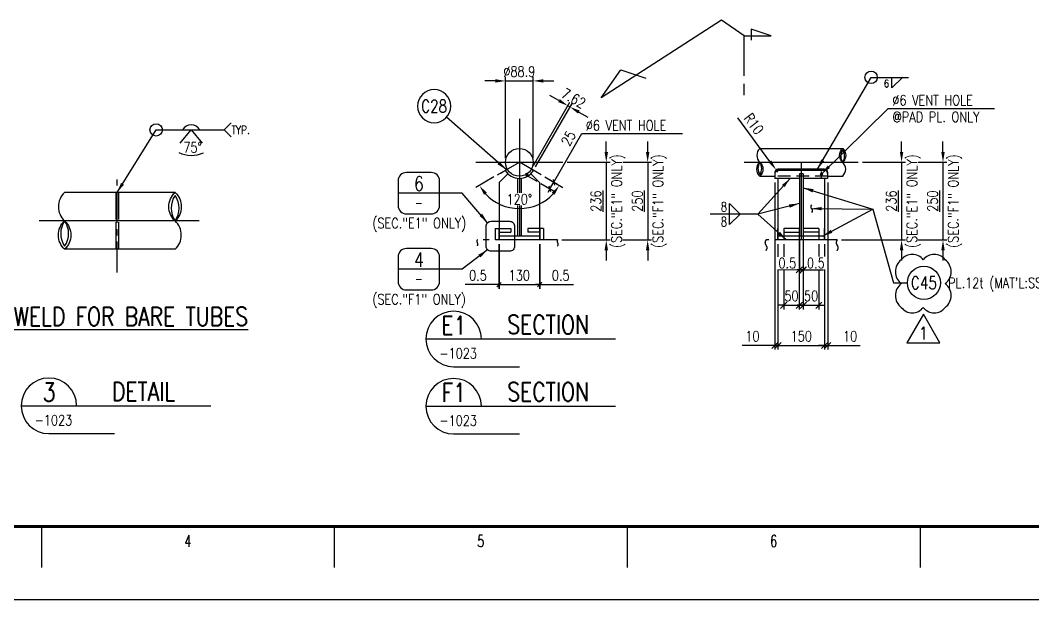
# Model space of a CAD drawing. Header units: millimetres. Extents: x 0 to 91981, y -132907 to 77676.
# Drawn here: x 62907 to 72686, y 0 to 5596 of the extents above; entities that cross this region are included whole.
import ezdxf
from ezdxf.enums import TextEntityAlignment as Align

# ---------------------------------------------------------------- set-up
doc = ezdxf.new("R2010")
doc.units = ezdxf.units.MM
doc.header["$LTSCALE"] = 60
for name, pattern in [('CENTERL', [8, 5, -1, 1, -1]), ('JNK-CENTER', [34, 30, -1.5, 1, -1.5]), ('JNK-HIDDEN', [3, 2, -1]), ('JNK-PHANTOM', [15, 10, -1, 1, -1, 1, -1])]:
    doc.linetypes.add(name, pattern=pattern)
for name, color, linetype in [('CEN-R', 1, 'JNK-CENTER'), ('CENTERL', 1, 'CENTERL'), ('CON-C', 4, 'Continuous'), ('CON-G', 3, 'Continuous'), ('CON-W', 7, 'Continuous'), ('CON-Y', 2, 'Continuous'), ('Dim-W', 7, 'Continuous'), ('HID-Y', 2, 'JNK-HIDDEN'), ('PHA-M', 6, 'JNK-PHANTOM'), ('rev-1', 2, 'Continuous'), ('rev-2', 2, 'Continuous'), ('TXT-C', 4, 'Continuous'), ('TXT-Y', 2, 'Continuous')]:
    doc.layers.add(name, color=color, linetype=linetype)
doc.layers.add('CONT-G', color=3, linetype='Continuous', lineweight=25)
doc.styles.add('DESCRIPTION', font='SIMPLEX', dxfattribs={"width": 0.85})
doc.styles.add('ROMANS', font='ROMANS.shx', dxfattribs={"width": 0.8})
doc.styles.add('SIMPLEX', font='simplex.shx', dxfattribs={"width": 0.8})
doc.dimstyles.new('DIM40', dxfattribs={"dimscale": 40, "dimtxt": 2.5, "dimasz": 2.5, "dimexe": 1, "dimexo": 1, "dimgap": 1, "dimtad": 1, "dimdec": 1, "dimdsep": 46, "dimtxsty": 'SIMPLEX', "dimcen": 0, "dimclrd": 256, "dimclre": 256, "dimclrt": 2, "dimadec": 1, "dimazin": 2, "dimtfac": 1, "dimtdec": 1, "dimtix": 1, "dimtmove": 2, "dimatfit": 2, "dimfxl": 1, "dimarcsym": 1})
doc.dimstyles.new('DIM40X3', dxfattribs={"dimscale": 40, "dimtxt": 2.5, "dimasz": 2.5, "dimexe": 1, "dimexo": 1, "dimgap": 1, "dimtad": 1, "dimdec": 1, "dimlfac": 0.333333, "dimdsep": 46, "dimtxsty": 'SIMPLEX', "dimcen": 0, "dimclrd": 256, "dimclre": 256, "dimclrt": 2, "dimadec": 1, "dimazin": 2, "dimtfac": 1, "dimtdec": 1, "dimtix": 1, "dimtmove": 2, "dimatfit": 2, "dimfxl": 1, "dimarcsym": 1})
doc.dimstyles.new('DIM50x4', dxfattribs={"dimscale": 50, "dimtxt": 2.5, "dimasz": 2.5, "dimexe": 1, "dimexo": 1, "dimgap": 1, "dimtad": 1, "dimdec": 1, "dimlfac": 0.25, "dimdsep": 46, "dimtxsty": 'SIMPLEX', "dimcen": 0, "dimclrd": 256, "dimclre": 256, "dimclrt": 2, "dimadec": 1, "dimazin": 2, "dimtfac": 1, "dimtdec": 1, "dimtix": 1, "dimtmove": 2, "dimatfit": 2, "dimfxl": 1, "dimtfill": 1, "dimtolj": 1, "dimtzin": 0, "dimlwd": -1, "dimlwe": -1, "dimarcsym": 0})

# ---------------------------------------------------------------- blocks, each defined once
blk = doc.blocks.new('_Oblique')
at = {"color": 0, "linetype": 'ByBlock', "lineweight": -2}
blk.add_line((-0.5, -0.5), (0.5, 0.5), dxfattribs=at)
blk = doc.blocks.new('*D392')
at = {"layer": 'CON-W', "lineweight": -2, "transparency": 16777216}
for p, q in [((70281, 3434.5), (70281, 2803.8)), ((70431, 3434.5), (70431, 2803.8)), ((70281, 2843.8), (70221, 2843.8)), ((70281, 2843.8), (70431, 2843.8)), ((70431, 2843.8), (70491, 2843.8))]:
    blk.add_line(p, q, dxfattribs=at)
at = {"layer": 'DEFPOINTS', "color": 0, "transparency": 16777216}
for p in [(70281, 3474.5), (70431, 3474.5), (70431, 2843.8)]:
    blk.add_point(p, dxfattribs=at)
at = {"layer": 'CON-W', "lineweight": -2, "transparency": 16777216, "xscale": 60, "yscale": 60, "zscale": 60}
blk.add_blockref('_Oblique', (70281, 2843.8), dxfattribs=at)
at = {"layer": 'CON-W', "lineweight": -2, "transparency": 16777216, "xscale": 60, "yscale": 60, "zscale": 60, "rotation": 180}
blk.add_blockref('_Oblique', (70431, 2843.8), dxfattribs=at)
at = {"layer": 'CON-W', "color": 2, "transparency": 16777216, "insert": (70356, 2933.8), "char_height": 100, "attachment_point": 5, "style": 'SIMPLEX'}
blk.add_mtext('50', dxfattribs=at)
blk = doc.blocks.new('*D393')
at = {"layer": 'CON-W', "lineweight": -2, "transparency": 16777216}
for p, q in [((70470, 3434.5), (70470, 2803.8)), ((70620, 3434.5), (70620, 2803.8)), ((70470, 2843.8), (70410, 2843.8)), ((70470, 2843.8), (70620, 2843.8)), ((70620, 2843.8), (70680, 2843.8))]:
    blk.add_line(p, q, dxfattribs=at)
at = {"layer": 'DEFPOINTS', "color": 0, "transparency": 16777216}
for p in [(70470, 3474.5), (70620, 3474.5), (70620, 2843.8)]:
    blk.add_point(p, dxfattribs=at)
at = {"layer": 'CON-W', "lineweight": -2, "transparency": 16777216, "xscale": 60, "yscale": 60, "zscale": 60}
blk.add_blockref('_Oblique', (70470, 2843.8), dxfattribs=at)
at = {"layer": 'CON-W', "lineweight": -2, "transparency": 16777216, "xscale": 60, "yscale": 60, "zscale": 60, "rotation": 180}
blk.add_blockref('_Oblique', (70620, 2843.8), dxfattribs=at)
at = {"layer": 'CON-W', "color": 2, "transparency": 16777216, "insert": (70545, 2933.8), "char_height": 100, "attachment_point": 5, "style": 'SIMPLEX'}
blk.add_mtext('50', dxfattribs=at)
blk = doc.blocks.new('*D397')
at = {"lineweight": -2, "transparency": 16777216}
for p, q in [((71819.4, 4324.5), (71819.4, 4424.5)), ((71440.5, 4224.5), (71859.4, 4224.5)), ((71819.4, 4224.5), (71819.4, 3474.5)), ((71237.6, 3474.5), (71859.4, 3474.5)), ((71819.4, 3374.5), (71819.4, 3274.5))]:
    blk.add_line(p, q, dxfattribs=at)
at = {"transparency": 16777216}
for points in [[(71802.8, 4324.5), (71836.1, 4324.5), (71819.4, 4224.5)], [(71802.8, 3374.5), (71836.1, 3374.5), (71819.4, 3474.5)]]:
    blk.add_solid(points, dxfattribs=at)
at = {"layer": 'DEFPOINTS', "color": 0, "transparency": 16777216}
for p in [(71400.5, 4224.5), (71197.6, 3474.5)]:
    blk.add_point(p, dxfattribs=at)
at = {"color": 2, "transparency": 16777216, "char_height": 100, "attachment_point": 5, "rotation": 90, "style": 'SIMPLEX', "bg_fill": 3, "box_fill_scale": 1.1, "bg_fill_color": 256, "bg_fill_true_color": 13158600, "bg_fill_transparency": 0}
for s, insert in [('(SEC."F1" ONLY)', (71935.6, 3849.5)), ('\\L250', (71719.4, 3849.5))]:
    blk.add_mtext(s, dxfattribs=dict(at, insert=insert))
at = {"layer": 'DEFPOINTS', "color": 0, "transparency": 16777216}
blk.add_point((71819.4, 3474.5), dxfattribs=at)
blk = doc.blocks.new('*D398')
at = {"lineweight": -2, "transparency": 16777216}
for p, q in [((68967, 4324.5), (68967, 4424.5)), ((68588.1, 4224.5), (69007, 4224.5)), ((68967, 4224.5), (68967, 3474.5)), ((68537.4, 3474.5), (69007, 3474.5)), ((68967, 3374.5), (68967, 3274.5))]:
    blk.add_line(p, q, dxfattribs=at)
at = {"transparency": 16777216}
for points in [[(68950.4, 4324.5), (68983.7, 4324.5), (68967, 4224.5)], [(68950.4, 3374.5), (68983.7, 3374.5), (68967, 3474.5)]]:
    blk.add_solid(points, dxfattribs=at)
at = {"layer": 'DEFPOINTS', "color": 0, "transparency": 16777216}
for p in [(68548.1, 4224.5), (68497.4, 3474.5)]:
    blk.add_point(p, dxfattribs=at)
at = {"color": 2, "transparency": 16777216, "char_height": 100, "attachment_point": 5, "rotation": 90, "style": 'SIMPLEX', "bg_fill": 3, "box_fill_scale": 1.1, "bg_fill_color": 256, "bg_fill_true_color": 13158600, "bg_fill_transparency": 0}
for s, insert in [('(SEC."F1" ONLY)', (69083.2, 3849.5)), ('\\L250', (68867, 3849.5))]:
    blk.add_mtext(s, dxfattribs=dict(at, insert=insert))
at = {"layer": 'DEFPOINTS', "color": 0, "transparency": 16777216}
blk.add_point((68967, 3474.5), dxfattribs=at)
blk = doc.blocks.new('TITLE')
at = {"color": 7}
for p, q in [((240.49, 17.68), (240.49, 7.78)), ((311.22, 17.68), (311.22, 7.78)), ((381.95, 17.68), (381.95, 7.78)), ((452.68, 17.68), (452.68, 7.78)), ((841, 0), (0, 0))]:
    blk.add_line(p, q, dxfattribs=at)
at = {"color": 7, "const_width": 0.707}
blk.add_lwpolyline([(28.29, 17.68), (823.67, 17.68)], dxfattribs=at)
at = {"color": 7, "style": 'ROMANS', "width": 0.7}
for s, p in [('4', (275.85, 14.15)), ('5', (346.59, 14.15)), ('6', (417.32, 14.15))]:
    blk.add_text(s, height=2.83, dxfattribs=at).set_placement(p, align=Align.MIDDLE)
blk = doc.blocks.new('SECMARK2')
at = {"layer": 'CON-C'}
blk.add_line((0, 0), (-2.72, 0), dxfattribs=at)
blk.add_lwpolyline([(-4.67, 0), (-14.32, 0), (-14.32, 6.51), (-15.93, 1.64), (-13.23, 1.64)], dxfattribs=at)
at = {"layer": 'CON-C', "style": 'SIMPLEX', "width": 0.8}
blk.add_attdef('TAG', (-12.98, 1.18), '', height=3.5, dxfattribs=at)
blk = doc.blocks.new('weld-sy1')
blk.add_lwpolyline([(0, 2.56), (2.56, 0), (0, -2.56)], close=True)
at = {"style": 'DESCRIPTION', "width": 0.8}
for p in [(-0.563, 0.592), (-0.563, -2.992)]:
    blk.add_attdef('4', text='', height=2.2, dxfattribs=at).set_placement(p, align=Align.RIGHT)
for p in [(3.018, 0.57), (3.018, -2.87)]:
    blk.add_attdef('50-150', p, '', height=2.2, dxfattribs=at)
blk = doc.blocks.new('*D399')
at = {"layer": 'CON-W', "lineweight": -2, "transparency": 16777216}
for p, q in [((70148.3, 4232.5), (69838.6, 4652.3)), ((70225.5, 4127.8), (70207.7, 4152))]:
    blk.add_line(p, q, dxfattribs=at)
at = {"layer": 'CON-W', "transparency": 16777216}
blk.add_solid([(70161.7, 4242.4), (70134.9, 4222.6), (70207.7, 4152)], dxfattribs=at)
at = {"layer": 'DEFPOINTS', "color": 0, "transparency": 16777216}
for p in [(70207.7, 4152), (70225.5, 4127.8)]:
    blk.add_point(p, dxfattribs=at)
at = {"layer": 'CON-W', "color": 2, "transparency": 16777216, "insert": (69992.4, 4595.4), "char_height": 100, "attachment_point": 5, "rotation": 306.41396, "style": 'SIMPLEX'}
blk.add_mtext('R10', dxfattribs=at)
blk = doc.blocks.new('weld-sy2')
blk.add_lwpolyline([(2.56, 0), (0, -2.56), (0, 0)])
at = {"style": 'SIMPLEX', "width": 0.8}
blk.add_attdef('4', text='', height=2.2, dxfattribs=at).set_placement((-0.6504, -2.992), align=Align.RIGHT)
blk = doc.blocks.new('*D400')
at = {"layer": 'CON-W', "lineweight": -2, "transparency": 16777216}
for p, q in [((68060.4, 4032.2), (68331.3, 4501.3)), ((67934.6, 4018.3), (68057.6, 3947.3)), ((67972.1, 4083.2), (68095.1, 4012.2)), ((68022.9, 3967.3), (68060.4, 4032.2)), ((68022.9, 3967.3), (68002.9, 3932.6))]:
    blk.add_line(p, q, dxfattribs=at)
at = {"layer": 'DEFPOINTS', "color": 0, "transparency": 16777216}
for p in [(67899.9, 4038.3), (67937.4, 4103.2), (68022.9, 3967.3)]:
    blk.add_point(p, dxfattribs=at)
at = {"layer": 'CON-W', "lineweight": -2, "transparency": 16777216, "xscale": 40, "yscale": 40, "zscale": 40}
for p, rotation in [((68060.4, 4032.2), 240.0000000000043), ((68022.9, 3967.3), 60.00000000000431)]:
    blk.add_blockref('_Oblique', p, dxfattribs=dict(at, rotation=rotation))
at = {"layer": 'CON-W', "color": 2, "transparency": 16777216, "insert": (68200.9, 4455.6), "char_height": 100, "attachment_point": 5, "rotation": 60, "style": 'SIMPLEX'}
blk.add_mtext('25', dxfattribs=at)
blk = doc.blocks.new('*D401')
at = {"layer": 'CON-W', "lineweight": -2, "transparency": 16777216}
for p, q in [((67532.3, 3434.5), (67532.3, 3002.8)), ((67922.3, 3434.5), (67922.3, 3002.8)), ((67532.3, 3042.8), (67922.3, 3042.8))]:
    blk.add_line(p, q, dxfattribs=at)
at = {"layer": 'DEFPOINTS', "color": 0, "transparency": 16777216}
for p in [(67532.3, 3474.5), (67922.3, 3474.5), (67922.3, 3042.8)]:
    blk.add_point(p, dxfattribs=at)
at = {"layer": 'CON-W', "lineweight": -2, "transparency": 16777216, "xscale": 40, "yscale": 40, "zscale": 40, "rotation": 180}
blk.add_blockref('_Oblique', (67532.3, 3042.8), dxfattribs=at)
at = {"layer": 'CON-W', "lineweight": -2, "transparency": 16777216, "xscale": 40, "yscale": 40, "zscale": 40}
blk.add_blockref('_Oblique', (67922.3, 3042.8), dxfattribs=at)
at = {"layer": 'CON-W', "color": 2, "transparency": 16777216, "insert": (67727.3, 3132.8), "char_height": 100, "attachment_point": 5, "style": 'SIMPLEX'}
blk.add_mtext('130', dxfattribs=at)
blk = doc.blocks.new('*D402')
at = {"layer": 'CON-W', "lineweight": -2, "transparency": 16777216}
for p, q in [((67530.8, 3434.5), (67530.8, 3002.8)), ((67532.3, 3434.5), (67532.3, 3002.8)), ((67530.8, 3042.8), (67203.2, 3042.8)), ((67532.3, 3042.8), (67530.8, 3042.8)), ((67532.3, 3042.8), (67572.3, 3042.8))]:
    blk.add_line(p, q, dxfattribs=at)
at = {"layer": 'DEFPOINTS', "color": 0, "transparency": 16777216}
for p in [(67530.8, 3474.5), (67532.3, 3474.5), (67532.3, 3042.8)]:
    blk.add_point(p, dxfattribs=at)
at = {"layer": 'CON-W', "lineweight": -2, "transparency": 16777216, "xscale": 40, "yscale": 40, "zscale": 40}
blk.add_blockref('_Oblique', (67530.8, 3042.8), dxfattribs=at)
at = {"layer": 'CON-W', "lineweight": -2, "transparency": 16777216, "xscale": 40, "yscale": 40, "zscale": 40, "rotation": 180}
blk.add_blockref('_Oblique', (67532.3, 3042.8), dxfattribs=at)
at = {"layer": 'CON-W', "color": 2, "transparency": 16777216, "insert": (67327, 3132.8), "char_height": 100, "attachment_point": 5, "style": 'SIMPLEX'}
blk.add_mtext('0.5', dxfattribs=at)
blk = doc.blocks.new('*D403')
at = {"layer": 'CON-W', "lineweight": -2, "transparency": 16777216}
for p, q in [((67922.3, 3434.5), (67922.3, 3002.8)), ((67923.8, 3434.5), (67923.8, 3002.8)), ((67922.3, 3042.8), (67882.3, 3042.8)), ((67922.3, 3042.8), (67923.8, 3042.8)), ((67923.8, 3042.8), (68251.5, 3042.8))]:
    blk.add_line(p, q, dxfattribs=at)
at = {"layer": 'DEFPOINTS', "color": 0, "transparency": 16777216}
for p in [(67922.3, 3474.5), (67923.8, 3474.5), (67923.8, 3042.8)]:
    blk.add_point(p, dxfattribs=at)
at = {"layer": 'CON-W', "lineweight": -2, "transparency": 16777216, "xscale": 40, "yscale": 40, "zscale": 40}
blk.add_blockref('_Oblique', (67922.3, 3042.8), dxfattribs=at)
at = {"layer": 'CON-W', "lineweight": -2, "transparency": 16777216, "xscale": 40, "yscale": 40, "zscale": 40, "rotation": 180}
blk.add_blockref('_Oblique', (67923.8, 3042.8), dxfattribs=at)
at = {"layer": 'CON-W', "color": 2, "transparency": 16777216, "insert": (68127.6, 3132.8), "char_height": 100, "attachment_point": 5, "style": 'SIMPLEX'}
blk.add_mtext('0.5', dxfattribs=at)
blk = doc.blocks.new('*D536')
at = {"lineweight": -2, "transparency": 16777216}
for p, q in [((68567, 4324.5), (68567, 4424.5)), ((68188.1, 4224.5), (68607, 4224.5)), ((68567, 4224.5), (68567, 3474.5)), ((68137.4, 3474.5), (68607, 3474.5)), ((68567, 3374.5), (68567, 3274.5))]:
    blk.add_line(p, q, dxfattribs=at)
at = {"transparency": 16777216}
for points in [[(68550.4, 4324.5), (68583.7, 4324.5), (68567, 4224.5)], [(68550.4, 3374.5), (68583.7, 3374.5), (68567, 3474.5)]]:
    blk.add_solid(points, dxfattribs=at)
at = {"layer": 'DEFPOINTS', "color": 0, "transparency": 16777216}
for p in [(68148.1, 4224.5), (68097.4, 3474.5)]:
    blk.add_point(p, dxfattribs=at)
at = {"color": 2, "transparency": 16777216, "char_height": 100, "attachment_point": 5, "rotation": 90, "style": 'SIMPLEX', "bg_fill": 3, "box_fill_scale": 1.1, "bg_fill_color": 256, "bg_fill_true_color": 13158600, "bg_fill_transparency": 0}
for s, insert in [('(SEC."E1" ONLY)', (68683.2, 3849.5)), ('\\L236', (68467, 3849.5))]:
    blk.add_mtext(s, dxfattribs=dict(at, insert=insert))
at = {"layer": 'DEFPOINTS', "color": 0, "transparency": 16777216}
blk.add_point((68567, 3474.5), dxfattribs=at)
blk = doc.blocks.new('*D404')
at = {"lineweight": -2, "transparency": 16777216}
for p, q in [((67862.8, 4192.5), (68216.6, 4805.2)), ((67882.6, 4181.1), (68236.4, 4793.7)), ((68110, 4820.5), (68023.4, 4870.5)), ((68216.4, 4759.1), (68196.6, 4770.5)), ((68303, 4709.1), (68389.6, 4659.1))]:
    blk.add_line(p, q, dxfattribs=at)
at = {"transparency": 16777216}
for points in [[(68118.3, 4835), (68101.6, 4806.1), (68196.6, 4770.5)], [(68311.3, 4723.5), (68294.6, 4694.7), (68216.4, 4759.1)]]:
    blk.add_solid(points, dxfattribs=at)
at = {"layer": 'DEFPOINTS', "color": 0, "transparency": 16777216}
for p in [(68196.6, 4770.5), (67842.8, 4157.8), (67862.6, 4146.4)]:
    blk.add_point(p, dxfattribs=at)
at = {"color": 2, "transparency": 16777216, "insert": (68251.5, 4842.8), "char_height": 100, "attachment_point": 5, "rotation": 330, "style": 'SIMPLEX'}
blk.add_mtext('7.62', dxfattribs=at)
blk = doc.blocks.new('*D405')
at = {"lineweight": -2, "transparency": 16777216}
for p, q in [((67494, 5010.5), (67394, 5010.5)), ((67594, 4264.5), (67594, 5050.5)), ((67594, 5010.5), (67860.7, 5010.5)), ((67860.7, 4264.5), (67860.7, 5050.5)), ((67960.7, 5010.5), (68060.7, 5010.5))]:
    blk.add_line(p, q, dxfattribs=at)
at = {"transparency": 16777216}
for points in [[(67494, 5027.1), (67494, 4993.8), (67594, 5010.5)], [(67960.7, 5027.1), (67960.7, 4993.8), (67860.7, 5010.5)]]:
    blk.add_solid(points, dxfattribs=at)
at = {"layer": 'DEFPOINTS', "color": 0, "transparency": 16777216}
for p in [(67860.7, 5010.5), (67594, 4224.5), (67860.7, 4224.5)]:
    blk.add_point(p, dxfattribs=at)
at = {"color": 2, "transparency": 16777216, "insert": (67727.3, 5100.5), "char_height": 100, "attachment_point": 5, "style": 'SIMPLEX'}
blk.add_mtext('%%C88.9', dxfattribs=at)
blk = doc.blocks.new('*D406')
at = {"layer": 'CON-W', "lineweight": -2, "transparency": 16777216}
for p, q in [((67482.6, 4083.2), (67305.9, 3981.2)), ((67972.1, 4083.2), (68148.8, 3981.2))]:
    blk.add_line(p, q, dxfattribs=at)
blk.add_arc((67727.3, 4224.5), 446.7, 222.85444, 317.14556, dxfattribs=at)
at = {"layer": 'CON-W', "transparency": 16777216}
for points in [[(67386.5, 3910.8), (67413.3, 3930.6), (67340.5, 4001.2)], [(68041.4, 3930.6), (68068.2, 3910.8), (68114.2, 4001.2)]]:
    blk.add_solid(points, dxfattribs=at)
at = {"layer": 'DEFPOINTS', "color": 0, "transparency": 16777216}
for p in [(67727.3, 4224.5), (67727.3, 4224.5), (67517.3, 4103.2), (67937.4, 4103.2)]:
    blk.add_point(p, dxfattribs=at)
at = {"layer": 'CON-W', "color": 2, "transparency": 16777216, "insert": (67727.3, 3867.9), "char_height": 100, "attachment_point": 5, "style": 'SIMPLEX', "bg_fill": 3, "box_fill_scale": 1.1, "bg_fill_color": 256, "bg_fill_true_color": 13158600, "bg_fill_transparency": 0}
blk.add_mtext('120°', dxfattribs=at)
at = {"layer": 'DEFPOINTS', "color": 0, "transparency": 16777216}
blk.add_point((67574.6, 3804.8), dxfattribs=at)
blk = doc.blocks.new('pipesece')
at = {"layer": 'CON-W'}
blk.add_lwpolyline([(0.5, 0, 0.44), (0, 0, -0.44), (-0.5, 0, -0.44), (0, 0)], format="xyb", dxfattribs=at)
blk.add_lwpolyline([(-0.446, 0, 0.31383), (0, 0, 0.31383)], format="xyb", close=True, dxfattribs=at)
blk = doc.blocks.new('tail-r')
blk.add_lwpolyline([(1.68, -1.68), (0, 0), (1.68, 1.68)])
at = {"style": 'SIMPLEX', "width": 0.8}
blk.add_attdef('TYP.', text='', height=2, dxfattribs=at).set_placement((1.72, 0), align=Align.MIDDLE_LEFT)
blk = doc.blocks.new('piec-tag')
at = {"layer": 'CON-Y'}
blk.add_circle((0, 0), 4, dxfattribs=at)
at = {"layer": 'CON-G', "style": 'SIMPLEX', "width": 0.8}
blk.add_attdef('P.N', text='', height=3, dxfattribs=at).set_placement((0, 0), align=Align.MIDDLE)
at = {"layer": 'CON-G', "style": 'SIMPLEX', "width": 0.8, "flags": 1}
blk.add_attdef('BOM', (4.48, -3.74), '', height=2.5, dxfattribs=at)
blk = doc.blocks.new('SECTITLE')
at = {"layer": 'CON-G'}
for p, q in [((-1.7, 0), (44.1, 0)), ((5, -6.7), (20.86, -6.7))]:
    blk.add_line(p, q, dxfattribs=at)
blk.add_arc((5, 0), 6.7, 0, 270, dxfattribs=at)
at = {"layer": 'CON-C', "style": 'SIMPLEX', "width": 0.8}
for tag, p in [('A', (5.06, 1.04)), ('ELEVATION', (27.83, 1.22))]:
    blk.add_attdef(tag, text='', height=4.5, dxfattribs=at).set_placement(p, align=Align.CENTER)
at = {"layer": 'CON-Y', "style": 'SIMPLEX', "width": 0.8}
blk.add_attdef('H0000-0000', (1.54, -4.72), '', height=2.5, dxfattribs=at)
blk.add_attdef('SCALE', text='', height=2.5, dxfattribs=at).set_placement((44.9, -3.72), align=Align.RIGHT)
blk = doc.blocks.new('*D495')
at = {"lineweight": -2, "transparency": 16777216}
for p, q in [((71419.4, 4324.5), (71419.4, 4424.5)), ((71040.5, 4224.5), (71459.4, 4224.5)), ((71419.4, 4224.5), (71419.4, 3474.5)), ((70837.6, 3474.5), (71459.4, 3474.5)), ((71419.4, 3374.5), (71419.4, 3274.5))]:
    blk.add_line(p, q, dxfattribs=at)
at = {"transparency": 16777216}
for points in [[(71402.8, 4324.5), (71436.1, 4324.5), (71419.4, 4224.5)], [(71402.8, 3374.5), (71436.1, 3374.5), (71419.4, 3474.5)]]:
    blk.add_solid(points, dxfattribs=at)
at = {"layer": 'DEFPOINTS', "color": 0, "transparency": 16777216}
for p in [(71000.5, 4224.5), (70797.6, 3474.5)]:
    blk.add_point(p, dxfattribs=at)
at = {"color": 2, "transparency": 16777216, "char_height": 100, "attachment_point": 5, "rotation": 90, "style": 'SIMPLEX', "bg_fill": 3, "box_fill_scale": 1.1, "bg_fill_color": 256, "bg_fill_true_color": 13158600, "bg_fill_transparency": 0}
for s, insert in [('(SEC."E1" ONLY)', (71535.6, 3849.5)), ('\\L236', (71319.4, 3849.5))]:
    blk.add_mtext(s, dxfattribs=dict(at, insert=insert))
at = {"layer": 'DEFPOINTS', "color": 0, "transparency": 16777216}
blk.add_point((71419.4, 3474.5), dxfattribs=at)
blk = doc.blocks.new('*D524')
at = {"layer": 'CON-W', "lineweight": -2, "transparency": 16777216}
for p, q in [((70195.5, 4029.4), (70195.5, 2415)), ((70225.5, 3034.5), (70225.5, 2415)), ((70195.5, 2455), (69881.2, 2455)), ((70225.5, 2455), (70195.5, 2455)), ((70225.5, 2455), (70285.5, 2455))]:
    blk.add_line(p, q, dxfattribs=at)
at = {"layer": 'DEFPOINTS', "color": 0, "transparency": 16777216}
for p in [(70195.5, 4069.4), (70225.5, 3074.5), (70225.5, 2455)]:
    blk.add_point(p, dxfattribs=at)
at = {"layer": 'CON-W', "lineweight": -2, "transparency": 16777216, "xscale": 60, "yscale": 60, "zscale": 60}
blk.add_blockref('_Oblique', (70195.5, 2455), dxfattribs=at)
at = {"layer": 'CON-W', "lineweight": -2, "transparency": 16777216, "xscale": 60, "yscale": 60, "zscale": 60, "rotation": 180}
blk.add_blockref('_Oblique', (70225.5, 2455), dxfattribs=at)
at = {"layer": 'CON-W', "color": 2, "transparency": 16777216, "insert": (69978.3, 2545), "char_height": 100, "attachment_point": 5, "style": 'SIMPLEX'}
blk.add_mtext('10', dxfattribs=at)
blk = doc.blocks.new('*D525')
at = {"layer": 'CON-W', "lineweight": -2, "transparency": 16777216}
for p, q in [((70705.5, 4029.4), (70705.5, 2415)), ((70675.5, 3034.5), (70675.5, 2415)), ((70675.5, 2455), (70615.5, 2455)), ((70675.5, 2455), (70705.5, 2455)), ((70705.5, 2455), (71019.8, 2455))]:
    blk.add_line(p, q, dxfattribs=at)
at = {"layer": 'DEFPOINTS', "color": 0, "transparency": 16777216}
for p in [(70705.5, 4069.4), (70675.5, 3074.5), (70675.5, 2455)]:
    blk.add_point(p, dxfattribs=at)
at = {"layer": 'CON-W', "lineweight": -2, "transparency": 16777216, "xscale": 60, "yscale": 60, "zscale": 60}
blk.add_blockref('_Oblique', (70675.5, 2455), dxfattribs=at)
at = {"layer": 'CON-W', "lineweight": -2, "transparency": 16777216, "xscale": 60, "yscale": 60, "zscale": 60, "rotation": 180}
blk.add_blockref('_Oblique', (70705.5, 2455), dxfattribs=at)
at = {"layer": 'CON-W', "color": 2, "transparency": 16777216, "insert": (70922.6, 2545), "char_height": 100, "attachment_point": 5, "style": 'SIMPLEX'}
blk.add_mtext('10', dxfattribs=at)
blk = doc.blocks.new('*D526')
at = {"layer": 'CON-W', "lineweight": -2, "transparency": 16777216}
for p, q in [((70225.5, 3434.5), (70225.5, 2415)), ((70675.5, 3434.5), (70675.5, 2415)), ((70225.5, 2455), (70675.5, 2455))]:
    blk.add_line(p, q, dxfattribs=at)
at = {"layer": 'DEFPOINTS', "color": 0, "transparency": 16777216}
for p in [(70225.5, 3474.5), (70675.5, 3474.5), (70675.5, 2455)]:
    blk.add_point(p, dxfattribs=at)
at = {"layer": 'CON-W', "lineweight": -2, "transparency": 16777216, "xscale": 60, "yscale": 60, "zscale": 60, "rotation": 180}
blk.add_blockref('_Oblique', (70225.5, 2455), dxfattribs=at)
at = {"layer": 'CON-W', "lineweight": -2, "transparency": 16777216, "xscale": 60, "yscale": 60, "zscale": 60}
blk.add_blockref('_Oblique', (70675.5, 2455), dxfattribs=at)
at = {"layer": 'CON-W', "color": 2, "transparency": 16777216, "insert": (70450.5, 2545), "char_height": 100, "attachment_point": 5, "style": 'SIMPLEX'}
blk.add_mtext('150', dxfattribs=at)
blk = doc.blocks.new('*D527')
at = {"layer": 'CON-W', "lineweight": -2, "transparency": 16777216}
for p, q in [((70431, 3470.5), (70431, 3146)), ((70432.5, 3470.5), (70432.5, 3146)), ((70431, 3186), (70371, 3186)), ((70432.5, 3186), (70492.5, 3186))]:
    blk.add_line(p, q, dxfattribs=at)
at = {"layer": 'DEFPOINTS', "color": 0, "transparency": 16777216}
for p in [(70431, 3510.5), (70432.5, 3510.5)]:
    blk.add_point(p, dxfattribs=at)
at = {"layer": 'CON-W', "color": 2, "transparency": 16777216, "insert": (70315.9, 3250.7), "char_height": 100, "attachment_point": 5, "style": 'SIMPLEX', "bg_fill": 3, "box_fill_scale": 1.1, "bg_fill_color": 256, "bg_fill_true_color": 13158600, "bg_fill_transparency": 0}
blk.add_mtext('0.5', dxfattribs=at)
at = {"layer": 'CON-W', "lineweight": -2, "transparency": 16777216}
blk.add_line((70431, 3186), (70432.5, 3186), dxfattribs=at)
at = {"layer": 'DEFPOINTS', "color": 0, "transparency": 16777216}
blk.add_point((70432.5, 3186), dxfattribs=at)
at = {"layer": 'CON-W', "lineweight": -2, "transparency": 16777216, "xscale": 60, "yscale": 60, "zscale": 60}
blk.add_blockref('_Oblique', (70431, 3186), dxfattribs=at)
at = {"layer": 'CON-W', "lineweight": -2, "transparency": 16777216, "xscale": 60, "yscale": 60, "zscale": 60, "rotation": 180}
blk.add_blockref('_Oblique', (70432.5, 3186), dxfattribs=at)
blk = doc.blocks.new('*D528')
at = {"layer": 'CON-W', "lineweight": -2, "transparency": 16777216}
for p, q in [((70468.5, 3470.5), (70468.5, 3146)), ((70470, 3470.5), (70470, 3146)), ((70468.5, 3186), (70408.5, 3186)), ((70470, 3186), (70530, 3186))]:
    blk.add_line(p, q, dxfattribs=at)
at = {"layer": 'DEFPOINTS', "color": 0, "transparency": 16777216}
for p in [(70468.5, 3510.5), (70470, 3510.5)]:
    blk.add_point(p, dxfattribs=at)
at = {"layer": 'CON-W', "color": 2, "transparency": 16777216, "insert": (70591.2, 3252), "char_height": 100, "attachment_point": 5, "style": 'SIMPLEX', "bg_fill": 3, "box_fill_scale": 1.1, "bg_fill_color": 256, "bg_fill_true_color": 13158600, "bg_fill_transparency": 0}
blk.add_mtext('0.5', dxfattribs=at)
at = {"layer": 'CON-W', "lineweight": -2, "transparency": 16777216}
blk.add_line((70468.5, 3186), (70470, 3186), dxfattribs=at)
at = {"layer": 'DEFPOINTS', "color": 0, "transparency": 16777216}
blk.add_point((70470, 3186), dxfattribs=at)
at = {"layer": 'CON-W', "lineweight": -2, "transparency": 16777216, "xscale": 60, "yscale": 60, "zscale": 60}
blk.add_blockref('_Oblique', (70468.5, 3186), dxfattribs=at)
at = {"layer": 'CON-W', "lineweight": -2, "transparency": 16777216, "xscale": 60, "yscale": 60, "zscale": 60, "rotation": 180}
blk.add_blockref('_Oblique', (70470, 3186), dxfattribs=at)
blk = doc.blocks.new('det-tag')
at = {"layer": 'CON-Y'}
blk.add_line((5, 0), (-5, 0), dxfattribs=at)
blk.add_lwpolyline([(-3, -5), (3, -5, 0.414214), (5, -3), (5, 3, 0.414214), (3, 5), (-3, 5, 0.414214), (-5, 3), (-5, -3, 0.414214)], format="xyb", close=True, dxfattribs=at)
at = {"layer": 'CON-G', "style": 'SIMPLEX', "width": 0.8}
blk.add_attdef('TAG', text='', height=3.5, dxfattribs=at).set_placement((0.02, 0.58), align=Align.CENTER)
at = {"layer": 'CON-Y', "style": 'SIMPLEX', "width": 0.8}
blk.add_attdef('-8888', text='', height=2, dxfattribs=at).set_placement((0, -3.34), align=Align.CENTER)
blk = doc.blocks.new('revmark')
at = {"layer": 'rev-2'}
blk.add_lwpolyline([(0, 0), (-4, -6.93), (4, -6.93)], close=True, dxfattribs=at)
at = {"layer": 'rev-2', "style": 'SIMPLEX', "width": 0.8}
blk.add_attdef('REVMARK', text='', height=3, dxfattribs=at).set_placement((0, -4.62), align=Align.MIDDLE_CENTER)

msp = doc.modelspace()

# ---------------------------------------------------------------- linework, layer by layer
msp.add_lwpolyline([(64450.25783, 4409.36197), (64557.66258, 4537.36197), (64665.06733, 4409.36197)])
for centre, radius, start, end in [((64557.66258, 4492.56197), 93.6, 28.596125071, 151.403874929), ((64560.54258, 4568.48491), 277.30682, 243.632106402, 295.04702542)]:
    msp.add_arc(centre, radius, start, end)
at = {"layer": 'CEN-R'}
for p, q in [((67727.34033, 4645.27012), (67727.34033, 3510.52012)), ((67306.59033, 4224.52012), (68148.09033, 4224.52012)), ((67517.26462, 4103.23286), (67727.34033, 4224.52012)), ((67937.41603, 4103.23286), (67727.34033, 4224.52012)), ((69900.48072, 4224.52012), (71000.48072, 4224.52012)), ((70450.48072, 4224.52012), (70450.48072, 3474.52012)), ((70645.48072, 4075.85194), (70645.48072, 4135.64194)), ((64633.56278, 3658.31298), (63089.62422, 3658.31298))]:
    msp.add_line(p, q, dxfattribs=at)
at = {"layer": 'CEN-R', "ltscale": 0.1}
msp.add_line((67899.91603, 4038.28095), (67808.50971, 4091.05442), dxfattribs=at)
at = {"layer": 'CEN-R'}
for points in [[(67322.02424, 3475.92785, 0.4), (67322.02424, 3447.57697, -0.4), (67322.02424, 3419.22609, -0.4)], [(68097.35566, 3474.52012, 0.4), (68097.35566, 3446.16925, -0.4), (68097.35566, 3417.81837, -0.4)], [(70110.3153, 3474.52012, 0.4), (70110.3153, 3423.77802, -0.4), (70110.3153, 3373.03591, -0.4)], [(70797.60472, 3474.52012, 0.4), (70797.60472, 3423.77802, -0.4), (70797.60472, 3373.03591, -0.4)]]:
    msp.add_lwpolyline(points, format="xyb", dxfattribs=at)
at = {"layer": 'CENTERL'}
msp.add_line((63841.7573, 3158.99538), (63841.7573, 4109.22817), dxfattribs=at)
at = {"layer": 'CON-C'}
msp.add_lwpolyline([(69900.48072, 5445.67133), (69680.53788, 5596.09961), (68516.66163, 4845.91278), (68708.77952, 5118.29679), (68950.04367, 5037.92117)], dxfattribs=at)
at = {"layer": 'CON-G'}
for p, q in [((70050.48072, 4357.87012), (70850.48072, 4357.87012)), ((70195.48072, 4127.84512), (70195.48072, 4069.35065)), ((70675.48072, 4157.84512), (70225.48072, 4157.84512)), ((70675.48072, 4146.41512), (70225.48072, 4146.41512)), ((70432.48072, 4114.06297), (70432.48072, 3510.52012)), ((70468.48072, 4114.06297), (70432.48072, 4114.06297)), ((70468.48072, 4114.06297), (70468.48072, 3510.52012)), ((70705.48072, 4127.84512), (70705.48072, 4069.35065)), ((70432.48072, 4069.35065), (70195.48072, 4069.35065)), ((70225.48072, 4069.35065), (70225.48072, 3474.52012)), ((70705.48072, 4069.35065), (70468.48072, 4069.35065)), ((70675.48072, 4069.35065), (70675.48072, 3474.52012)), ((70705.48072, 4091.17012), (70850.48072, 4091.17012)), ((64402.1104, 3932.71515), (63335.63797, 3932.71515)), ((63829.0535, 3932.71515), (63829.0535, 3671.01678)), ((63854.46111, 3932.71515), (63854.46111, 3671.01678)), ((63829.0535, 3645.60918), (63829.0535, 3383.91081)), ((63854.46111, 3645.60918), (63854.46111, 3383.91081)), ((70225.48072, 3474.52012), (70225.48072, 3584.02012)), ((70675.48072, 3474.52012), (70675.48072, 3584.02012)), ((70675.48072, 3510.52012), (70225.48072, 3510.52012)), ((64402.1104, 3383.91081), (63335.63797, 3383.91081))]:
    msp.add_line(p, q, dxfattribs=at)
msp.add_circle((70645.48072, 4110.58598), 9, dxfattribs=at)
for centre, start, end in [((70225.48072, 4127.84512), 90, 180), ((70225.48072, 4116.41512), 90, 180), ((70675.48072, 4127.84512), 0, 90), ((70675.48072, 4116.41512), 0, 90)]:
    msp.add_arc(centre, 30, start, end, dxfattribs=at)
at = {"layer": 'CON-W'}
for p, q in [((68331.26356, 4501.30767), (69302.20312, 4501.30767)), ((70376.58072, 3186.02485), (70233.48487, 3186.02485)), ((70524.38072, 3186.02485), (70664.78056, 3186.02485)), ((71340.91453, 3060.15274), (71475.08872, 3060.15274))]:
    msp.add_line(p, q, dxfattribs=at)
msp.add_lwpolyline([(70548.85564, 3813.85085, 0.4), (70548.85564, 3777.45549, -0.4), (70548.85564, 3741.06013, -0.4)], format="xyb", dxfattribs=at)
for centre in [(71125.05257, 5044.56407), (64219.63707, 4537.36197)]:
    msp.add_circle(centre, 60, dxfattribs=at)
at = {"layer": 'CONT-G'}
for p, q in [((67547.68336, 4120.79512), (67578.86027, 4138.79512)), ((67532.34033, 4029.52012), (67532.34033, 3474.52012)), ((67709.34033, 4069.35065), (67709.34033, 3510.52012)), ((67745.34033, 4069.35065), (67745.34033, 3510.52012)), ((67922.34033, 4029.52012), (67922.34033, 3474.52012)), ((67922.34033, 3510.52012), (67532.34033, 3510.52012))]:
    msp.add_line(p, q, dxfattribs=at)
at = {"layer": 'Dim-W'}
msp.add_line((70050.48072, 4091.17012), (70195.48072, 4091.17012), dxfattribs=at)
at = {"layer": 'Dim-W', "ltscale": 0.2}
msp.add_lwpolyline([(67456.54257, 3655.09251), (67632.10339, 3655.09251, -0.4142135624), (67682.10339, 3605.09251), (67682.10339, 3415.36528, -0.4142135624), (67632.10339, 3365.36528), (67456.54257, 3365.36528, -0.4142135624), (67406.54257, 3415.36528), (67406.54257, 3605.09251, -0.4142135624)], format="xyb", close=True, dxfattribs=at)
at = {"layer": 'HID-Y'}
msp.add_line((70705.48072, 4091.17012), (70195.48072, 4091.17012), dxfattribs=at)
at = {"layer": 'PHA-M'}
for p, q in [((67494.84033, 3585.52012), (67494.84033, 3474.52012)), ((67494.84033, 3585.52012), (67644.84033, 3585.52012)), ((67530.84033, 3585.52012), (67530.84033, 3474.52012)), ((67530.84033, 3549.52012), (67644.84033, 3549.52012)), ((67644.84033, 3585.52012), (67644.84033, 3549.52012)), ((67809.84033, 3585.52012), (67809.84033, 3549.52012)), ((67959.84033, 3585.52012), (67809.84033, 3585.52012)), ((67923.84033, 3549.52012), (67809.84033, 3549.52012)), ((67923.84033, 3585.52012), (67923.84033, 3474.52012)), ((67959.84033, 3585.52012), (67959.84033, 3474.52012)), ((70225.48072, 3584.02012), (70225.48072, 3510.52012)), ((70430.98072, 3585.52012), (70280.98072, 3585.52012)), ((70280.98072, 3585.52012), (70280.98072, 3474.52012)), ((70280.98072, 3549.52012), (70430.98072, 3549.52012)), ((70430.98072, 3585.52012), (70430.98072, 3474.52012)), ((70619.98072, 3585.52012), (70469.98072, 3585.52012)), ((70469.98072, 3585.52012), (70469.98072, 3474.52012)), ((70619.98072, 3549.52012), (70469.98072, 3549.52012)), ((70619.98072, 3585.52012), (70619.98072, 3474.52012)), ((70675.48072, 3584.02012), (70675.48072, 3510.52012)), ((68097.35566, 3474.52012), (67319.586, 3474.52012)), ((70797.60472, 3474.52012), (70110.3153, 3474.52012)), ((70225.48072, 3510.52012), (70225.48072, 3474.52012)), ((70675.48072, 3510.52012), (70675.48072, 3474.52012))]:
    msp.add_line(p, q, dxfattribs=at)

# ---------------------------------------------------------------- block references
at = {"layer": 'CON-G', "xscale": 266.6999999999825, "yscale": 266.6999999999825, "zscale": 266.6999999999825, "rotation": 270}
msp.add_blockref('pipesece', (70850.48072, 4224.52012), dxfattribs=at)
at = {"layer": 'CON-W'}
for name, p, xscale, yscale, zscale, rotation in [('SECMARK2', (69900.48072, 4873.00467), 40, 40, 40, 270), ('pipesece', (63335.63797, 3658.31298), 548.804347826117, 548.804347826117, 548.804347826117, 90), ('pipesece', (64402.1104, 3658.31298), 548.804347826117, 548.804347826117, 548.804347826117, 270)]:
    msp.add_blockref(name, p, dxfattribs=dict(at, xscale=xscale, yscale=yscale, zscale=zscale, rotation=rotation))
ref = msp.add_blockref('weld-sy2', (71325.05257, 5044.56407), dxfattribs=dict(at, xscale=40, yscale=40, zscale=40))
ref.add_attrib('4', '6', dxfattribs={"layer": '0', "height": 73.6, "style": 'SIMPLEX', "width": 0.8}).set_placement((71299.03657, 4948.18007), align=Align.RIGHT)
ref = msp.add_blockref('piec-tag', (66904.22816, 4766.89655), dxfattribs=dict(at, xscale=-40, yscale=40, zscale=40))
ref.add_attrib('P.N', 'C28', dxfattribs={"layer": 'CON-G', "height": 120, "style": 'SIMPLEX', "width": 0.8}).set_placement((66904.22816, 4766.89655), align=Align.MIDDLE)
at = {"layer": 'CON-W', "xscale": 40, "yscale": 40, "zscale": 40}
for name, p, values in [('tail-r', (64877.82189, 4537.36197), {'TYP.': 'TYP.'}), ('piec-tag', (71635.08872, 3060.15274), {'P.N': 'C45'})]:
    msp.add_blockref(name, p, dxfattribs=at).add_auto_attribs(values)
at = {"layer": 'CON-W'}
ref = msp.add_blockref('weld-sy1', (69757.88256, 3724.89054), dxfattribs=dict(at, xscale=40, yscale=40, zscale=40))
ref.add_attrib('4', '8', dxfattribs={"layer": '0', "height": 92, "style": 'SIMPLEX', "width": 0.8}).set_placement((69735.36256, 3748.57054), align=Align.RIGHT)
ref.add_attrib('4', '8', dxfattribs={"layer": '0', "height": 92, "style": 'SIMPLEX', "width": 0.8}).set_placement((69735.36256, 3605.21054), align=Align.RIGHT)
at = {"layer": 'Dim-W', "xscale": 266.6999999999825, "yscale": 266.6999999999825, "zscale": 266.6999999999825, "rotation": 90}
msp.add_blockref('pipesece', (70050.48072, 4224.52012), dxfattribs=at)
at = {"layer": 'Dim-W', "xscale": 40, "yscale": 40, "zscale": 40}
for name, p, values in [('det-tag', (66756.48679, 3925.56787), {'TAG': '6', '-8888': '-'}), ('det-tag', (66756.48679, 3191.40422), {'TAG': '4', '-8888': '-'}), ('SECTITLE', (66892.94033, 2518.46448), {'H0000-0000': '-1023', 'A': 'E1', 'ELEVATION': 'SECTION'}), ('SECTITLE', (62983.63443, 1872.63204), {'H0000-0000': '-1023', 'A': '3', 'ELEVATION': 'DETAIL'}), ('SECTITLE', (66892.94033, 1869.16171), {'H0000-0000': '-1023', 'A': 'F1', 'ELEVATION': 'SECTION'})]:
    msp.add_blockref(name, p, dxfattribs=at).add_auto_attribs(values)
at = {"layer": 'rev-1'}
ref = msp.add_blockref('revmark', (71629.6985, 2759.40188), dxfattribs=dict(at, xscale=40, yscale=40, zscale=40))
ref.add_attrib('REVMARK', '1', dxfattribs={"height": 120, "style": 'SIMPLEX', "width": 0.8}).set_placement((71629.6985, 2574.64988), align=Align.MIDDLE_CENTER)

# ---------------------------------------------------------------- texts
at = {"layer": 'CON-C', "style": 'SIMPLEX', "width": 0.8}
msp.add_text('%%UBUTT WELD FOR BARE TUBES', height=180, dxfattribs=at).set_placement((62280.34769, 2645.16409))
at = {"layer": 'CON-Y', "style": 'SIMPLEX', "width": 0.8}
msp.add_text('75%%D', height=100, dxfattribs=at).set_placement((64481.83382, 4317.80306))
at = {"layer": 'TXT-Y', "style": 'SIMPLEX', "width": 0.8}
for s, p in [('%%C6 VENT HOLE', (71329.49748, 4773.88322)), ('@PAD PL. ONLY', (71329.49748, 4612.37914)), ('%%C6 VENT HOLE', (68368.89246, 4530.77179)), ('(SEC."E1" ONLY)', (66308.64591, 3587.03507)), ("PL.12t (MAT'L:SS400)", (71868.9148, 3010.04604)), ('(SEC."F1" ONLY)', (66308.64591, 2851.26776))]:
    msp.add_text(s, height=100, dxfattribs=at).set_placement(p)

# ---------------------------------------------------------------- dimensions: what is measured, and where the dimension line sits
for base, p1, p2, picture, middle in [((68967.04784, 3474.52012), (68548.09033, 4224.52012), (68497.35566, 3474.52012), '*D398', (68967.04784, 3849.52012)), ((71819.43823, 3474.52012), (71400.48072, 4224.52012), (71197.60472, 3474.52012), '*D397', (71819.43823, 3849.52012))]:
    dim = msp.add_linear_dim(base=base, p1=p1, p2=p2, angle=90, text='%%U250\\X(SEC."F1" ONLY)', dimstyle='DIM40X3', override={"dimtmove": 0, "dimtfill": 1})
    dim.commit()
    dim.dimension.update_dxf_attribs({"geometry": picture, "text_midpoint": middle})
at = {"layer": 'CON-W'}
dim = msp.add_radius_dim(center=(70225.48072, 4127.84512), mpoint=(70207.67227, 4151.9876), dimstyle='DIM40X3', override={"dimtmove": 0}, dxfattribs=at)
dim.commit()
dim.dimension.update_dxf_attribs({"geometry": '*D399', "text_midpoint": (69920.00816, 4541.96675), "dimtype": 164})
dim = msp.add_linear_dim(base=(68022.93023, 3967.25867), p1=(67937.41603, 4103.23286), p2=(67899.91603, 4038.28095), angle=240, dimstyle='DIM40X3', override={"dimasz": 1, "dimblk1": 'Oblique', "dimblk2": 'Oblique', "dimsah": 1, "dimtmove": 0}, dxfattribs=at)
dim.commit()
dim.dimension.update_dxf_attribs({"geometry": '*D400', "text_midpoint": (68278.88261, 4410.5812), "dimtype": 161})
for base, p1, p2, override, picture, middle in [((70225.48072, 2454.97062), (70195.48072, 4069.35065), (70225.48072, 3074.52012), {"dimasz": 1.5, "dimblk1": 'Oblique', "dimblk2": 'Oblique', "dimsah": 1, "dimtmove": 0}, '*D524', (69978.33787, 2454.97062)), ((67532.34033, 3042.79661), (67530.84033, 3474.52012), (67532.34033, 3474.52012), {"dimasz": 1, "dimblk1": 'Oblique', "dimblk2": 'Oblique', "dimsah": 1, "dimtmove": 0}, '*D402', (67327.0308, 3042.79661)), ((67923.84033, 3042.79661), (67922.34033, 3474.52012), (67923.84033, 3474.52012), {"dimasz": 1, "dimblk1": 'Oblique', "dimblk2": 'Oblique', "dimsah": 1, "dimtmove": 0}, '*D403', (68127.64985, 3042.79661))]:
    dim = msp.add_linear_dim(base=base, p1=p1, p2=p2, dimstyle='DIM40X3', override=override, dxfattribs=at)
    dim.commit()
    dim.dimension.update_dxf_attribs({"geometry": picture, "text_midpoint": middle, "dimtype": 160})
for base, p1, p2, override, picture, middle in [((67922.34033, 3042.79661), (67532.34033, 3474.52012), (67922.34033, 3474.52012), {"dimasz": 1, "dimblk1": 'Oblique', "dimblk2": 'Oblique', "dimsah": 1, "dimtmove": 0}, '*D401', (67727.34033, 3132.79661)), ((70675.48072, 2454.97062), (70225.48072, 3474.52012), (70675.48072, 3474.52012), {"dimasz": 1.5, "dimblk1": 'Oblique', "dimblk2": 'Oblique', "dimsah": 1, "dimtmove": 0}, '*D526', (70450.48072, 2544.97062)), ((70430.98072, 2843.8402), (70280.98072, 3474.52012), (70430.98072, 3474.52012), {"dimasz": 1.5, "dimblk1": 'Oblique', "dimblk2": 'Oblique', "dimsah": 1, "dimtmove": 0}, '*D392', (70355.98072, 2933.8402)), ((70619.98072, 2843.8402), (70469.98072, 3474.52012), (70619.98072, 3474.52012), {"dimasz": 1.5, "dimblk1": 'Oblique', "dimblk2": 'Oblique', "dimsah": 1, "dimtmove": 0}, '*D393', (70544.98072, 2933.8402))]:
    dim = msp.add_linear_dim(base=base, p1=p1, p2=p2, dimstyle='DIM40X3', override=override, dxfattribs=at)
    dim.commit()
    dim.dimension.update_dxf_attribs({"geometry": picture, "text_midpoint": middle})

# ---------------------------------------------------------------- leaders
for points, dimstyle, override in [([(63841.7573, 3932.71515), (64219.63707, 4537.36197), (64877.82189, 4537.36197)], 'DIM50x4', {"dimscale": 40, "dimgap": 1, "dimtad": 0}), ([(70344.24345, 4069.35065), (70030.75571, 3724.89054), (69569.36171, 3724.89054)], 'DIM40X3', {"dimgap": 1, "dimtad": 0}), ([(70468.48072, 3979.19509), (71143.23779, 3771.21607)], 'DIM40X3', {"dimgap": 1, "dimtad": 0}), ([(70432.48072, 3826.45746), (70030.75571, 3724.89054)], 'DIM40X3', {"dimgap": 1, "dimtad": 0}), ([(70307.43364, 3474.52012), (70030.75571, 3724.89054)], 'DIM40X3', {"dimgap": 1, "dimtad": 0}), ([(70548.85564, 3777.45549), (71143.23779, 3771.21607)], 'DIM40X3', {"dimgap": 1, "dimtad": 0})]:
    msp.add_leader(points, dimstyle=dimstyle, override=override, dxfattribs=at)
at = {"layer": 'Dim-W'}
msp.add_leader([(67420.64416, 3379.47508), (67175.9312, 3191.40422), (66956.48679, 3191.40422)], dimstyle='DIM40', override={"dimgap": 1, "dimtad": 0}, dxfattribs=at)

# ---------------------------------------------------------------- next in the draw order: block references
at = {"linetype": 'ByBlock', "xscale": 40, "yscale": 40, "zscale": 40}
msp.add_blockref('TITLE', (53491.26992, 0.00021), dxfattribs=at)

# ---------------------------------------------------------------- next in the draw order: leaders
at = {"layer": 'CON-W'}
for points in [[(70607.36951, 4157.84512), (71125.05257, 5044.56407), (71487.16009, 5044.56407)], [(70645.48072, 4110.58598), (71289.21265, 4745.12309), (72318.45839, 4745.12309)], [(70654.45484, 3510.52012), (71143.23779, 3771.21607), (71340.91453, 3060.15274)]]:
    msp.add_leader(points, dimstyle='DIM40X3', override={"dimgap": 1, "dimtad": 0}, dxfattribs=at)

# ---------------------------------------------------------------- next in the draw order: dimensions: what is measured, and where the dimension line sits
for base, p1, p2, picture, middle in [((68567.04784, 3474.52012), (68148.09033, 4224.52012), (68097.35566, 3474.52012), '*D536', (68567.04784, 3849.52012)), ((71419.43823, 3474.52012), (71000.48072, 4224.52012), (70797.60472, 3474.52012), '*D495', (71419.43823, 3849.52012))]:
    dim = msp.add_linear_dim(base=base, p1=p1, p2=p2, angle=90, text='%%U236\\X(SEC."E1" ONLY)', dimstyle='DIM40X3', override={"dimtmove": 0, "dimtfill": 1})
    dim.commit()
    dim.dimension.update_dxf_attribs({"geometry": picture, "text_midpoint": middle})
dim = msp.add_linear_dim(base=(70432.48072, 3186.02485), p1=(70430.98072, 3510.52012), p2=(70432.48072, 3510.52012), text='0.5', dimstyle='DIM40X3', override={"dimasz": 1.5, "dimblk1": 'Oblique', "dimblk2": 'Oblique', "dimsah": 1, "dimtfill": 1}, dxfattribs=at)
dim.commit()
dim.dimension.update_dxf_attribs({"geometry": '*D527', "text_midpoint": (70315.9427, 3250.69703), "dimtype": 160})

# ---------------------------------------------------------------- next in the draw order: linework, layer by layer
at = {"layer": 'TXT-C'}
msp.add_lwpolyline([(71416.93628, 2823.24055, 0.5), (71628.71406, 2823.24055, 0.5), (71840.49183, 2823.24055, 0.5), (71840.49183, 3052.73444, 0.5), (71840.49183, 3282.22834, 0.5), (71628.71406, 3282.22834, 0.5), (71416.93628, 3282.22834, 0.5), (71416.93628, 3052.73444, 0.5)], format="xyb", close=True, dxfattribs=at)

# ---------------------------------------------------------------- next in the draw order: dimensions: what is measured, and where the dimension line sits
dim = msp.add_linear_dim(base=(67860.69033, 5010.47432), p1=(67593.99033, 4224.52012), p2=(67860.69033, 4224.52012), text='%%C<>', dimstyle='DIM40X3')
dim.commit()
dim.dimension.update_dxf_attribs({"geometry": '*D405', "text_midpoint": (67727.34033, 5100.47432)})
dim = msp.add_aligned_dim(p1=(67862.62215, 4146.41512), p2=(67842.82481, 4157.84512), distance=-707.46226, dimstyle='DIM40X3', override={"dimdec": 2})
dim.commit()
dim.dimension.update_dxf_attribs({"geometry": '*D404', "text_midpoint": (68251.45462, 4842.7527)})
at = {"layer": 'CON-W'}
dim = msp.add_linear_dim(base=(70675.48072, 2454.97062), p1=(70705.48072, 4069.35065), p2=(70675.48072, 3074.52012), dimstyle='DIM40X3', override={"dimasz": 1.5, "dimblk1": 'Oblique', "dimblk2": 'Oblique', "dimsah": 1, "dimtmove": 0}, dxfattribs=at)
dim.commit()
dim.dimension.update_dxf_attribs({"geometry": '*D525', "text_midpoint": (70922.62358, 2454.97062), "dimtype": 160})

# ---------------------------------------------------------------- next in the draw order: dimensions: what is measured, and where the dimension line sits
dim = msp.add_angular_dim_2l(base=(67574.57236, 3804.79358), line1=((67937.41603, 4103.23286), (67727.34033, 4224.52012)), line2=((67517.26462, 4103.23286), (67727.34033, 4224.52012)), dimstyle='DIM40X3', override={"dimtfill": 1}, dxfattribs=at)
dim.commit()
dim.dimension.update_dxf_attribs({"geometry": '*D406', "text_midpoint": (67727.34033, 3867.85647)})
dim = msp.add_linear_dim(base=(70469.98072, 3186.02485), p1=(70468.48072, 3510.52012), p2=(70469.98072, 3510.52012), text='0.5', dimstyle='DIM40X3', override={"dimasz": 1.5, "dimblk1": 'Oblique', "dimblk2": 'Oblique', "dimsah": 1, "dimtfill": 1}, dxfattribs=at)
dim.commit()
dim.dimension.update_dxf_attribs({"geometry": '*D528', "text_midpoint": (70591.16448, 3252.03744), "dimtype": 160})

# ---------------------------------------------------------------- next in the draw order: linework, layer by layer
at = {"layer": 'CEN-R', "ltscale": 0.1}
msp.add_line((67813.70588, 4082.51042), (67791.43509, 4119.12998), dxfattribs=at)
at = {"layer": 'CONT-G'}
for p, q in [((67616.88318, 4114.06297), (67532.34033, 4029.52012)), ((67592.0585, 4146.41512), (67611.85584, 4157.84512)), ((67816.1993, 4095.73097), (67804.32086, 4115.26254)), ((67837.79748, 4114.06297), (67922.34033, 4029.52012)), ((67862.62215, 4146.41512), (67842.82481, 4157.84512)), ((67800.82012, 4086.37786), (67788.94167, 4105.90943))]:
    msp.add_line(p, q, dxfattribs=at)
msp.add_circle((67727.34033, 4224.52012), 133.35, dxfattribs=at)
msp.add_arc((67727.34033, 4224.52012), 156.21, 210, 330, dxfattribs=at)

# ---------------------------------------------------------------- next in the draw order: leaders
msp.add_leader([(67601.95717, 4152.13012), (67024.39222, 4661.25281)], dimstyle='DIM40', override={"dimgap": 1, "dimtad": 0})
at = {"layer": 'Dim-W'}
msp.add_leader([(67421.18723, 3640.44785), (67175.9312, 3925.56787), (66956.48679, 3925.56787)], dimstyle='DIM40', override={"dimgap": 1, "dimtad": 0}, dxfattribs=at)

doc.saveas('drawing.dxf')
